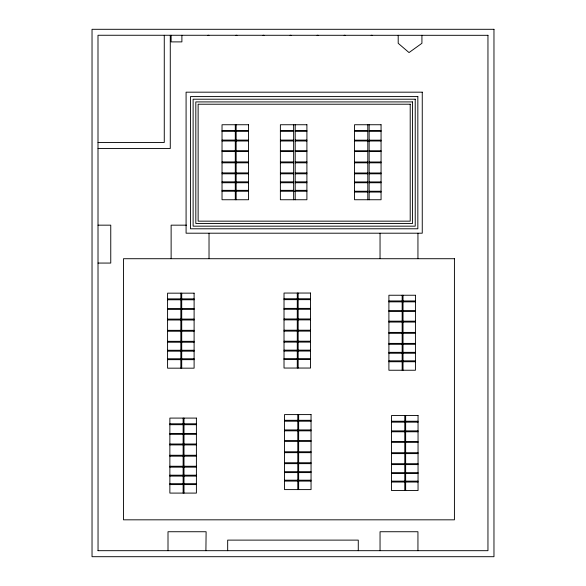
<?xml version="1.0" encoding="UTF-8"?>
<svg xmlns="http://www.w3.org/2000/svg" width="586" height="586" viewBox="0 0 586 586"><rect width="100%" height="100%" fill="white"/><g stroke="black" fill="none" stroke-linecap="round" stroke-linejoin="round"><path stroke-width="0.88" d="M205.906 550.686L206.111 531.736L168.006 531.736L168.006 550.686M487.955 35.314L97.994 35.255L98.045 550.686M222.028 130.458L235.294 130.458M236.158 130.458L248.559 130.458M280.379 130.458L293.637 130.458M295.205 130.458L306.903 130.458M354.537 130.539L367.796 130.539M369.151 130.539L381.061 130.539M222.028 131.352L235.294 131.352M236.158 131.352L248.559 131.352M280.379 131.352L293.637 131.352M295.205 131.352L306.903 131.352M354.537 131.352L367.796 131.352M369.151 131.352L381.061 131.352M222.028 140.091L235.294 140.091M236.158 140.091L248.559 140.091M280.379 140.091L293.637 140.091M295.205 140.091L306.903 140.091M354.537 140.179L367.796 140.179M369.151 140.179L381.061 140.179M222.028 140.992L235.294 140.992M236.158 140.992L248.559 140.992M280.379 140.992L293.637 140.992M295.205 140.992L306.903 140.992M354.537 140.992L381.061 140.992M98.045 142.464L164.27 142.464L164.27 35.314M98.045 148.478L170.277 148.478L170.277 35.314M222.028 150.668L235.294 150.668M236.158 150.668L248.559 150.668M280.379 150.668L293.637 150.668M295.205 150.668L306.903 150.668M354.537 150.756L367.796 150.756M369.151 150.756L381.061 150.756M222.028 151.569L235.294 151.569M236.158 151.569L248.559 151.569M280.379 151.569L293.637 151.569M295.205 151.569L306.903 151.569M354.537 151.569L367.796 151.569M369.151 151.569L381.061 151.569M222.028 161.919L235.294 161.919M236.158 161.919L248.559 161.919M280.379 161.919L293.637 161.919M295.205 161.919L306.903 161.919M354.537 162.007L367.796 162.007M369.151 162.007L381.061 162.007M222.028 162.82L235.294 162.82M236.158 162.82L248.559 162.82M280.379 162.82L293.637 162.82M295.205 162.82L306.903 162.82M354.537 162.82L367.796 162.82M369.151 162.82L381.061 162.82M222.028 172.907L235.294 172.907M236.158 172.907L248.559 172.907M280.379 172.907L293.637 172.907M295.205 172.907L306.903 172.907M354.537 172.995L367.796 172.995M369.151 172.995L381.061 172.995M222.028 173.808L235.294 173.808M236.158 173.808L248.559 173.808M280.379 173.808L293.637 173.808M295.205 173.808L306.903 173.808M354.537 173.808L367.796 173.808M369.151 173.808L381.061 173.808M222.028 181.85L235.294 181.85M236.158 181.85L248.559 181.85M280.379 181.85L293.637 181.85M295.205 181.85L306.903 181.85M354.537 181.938L367.796 181.938M369.151 181.938L381.061 181.938M222.028 182.751L235.294 182.751M236.158 182.751L248.559 182.751M280.379 182.751L293.637 182.751M295.205 182.751L306.903 182.751M354.537 182.751L367.796 182.751M369.151 182.751L381.061 182.751M222.028 190.355L235.294 190.355M236.158 190.355L248.559 190.355M280.379 190.355L293.637 190.355M295.205 190.355L306.903 190.355M222.028 191.248L235.294 191.248M236.158 191.248L248.559 191.248M280.379 191.248L306.903 191.248M354.537 191.248L367.796 191.248M369.151 191.248L381.061 191.248M354.537 192.061L367.796 192.061M369.151 192.061L381.061 192.061M98.045 225.163L110.761 225.163L110.761 263.063L98.045 263.063M186.465 225.163L171.127 225.163L171.127 258.551M284.02 298.757L297.285 298.757M298.157 298.757L310.551 298.757M167.581 298.875L180.84 298.875M181.711 298.875L194.105 298.875M284.02 299.651L297.285 299.651M298.157 299.651L310.551 299.651M167.581 299.776L180.84 299.776M181.711 299.776L194.105 299.776M388.899 300.955L402.164 300.955M403.029 300.955L415.43 300.955M388.899 301.849L402.164 301.849M403.029 301.849L415.43 301.849M284.02 308.39L297.285 308.39M298.157 308.39L310.551 308.39M167.581 308.514L180.84 308.514M181.711 308.514L194.105 308.514M284.02 309.291L297.285 309.291M298.157 309.291L310.551 309.291M167.581 309.408L180.84 309.408M181.711 309.408L194.105 309.408M388.899 310.587L402.164 310.587M403.029 310.587L415.43 310.587M388.899 311.481L402.164 311.481M403.029 311.481L415.43 311.481M284.02 318.967L297.285 318.967M298.157 318.967L310.551 318.967M167.581 319.092L180.84 319.092M181.711 319.092L194.105 319.092M284.02 319.868L297.285 319.868M298.157 319.868L310.551 319.868M167.581 319.985L180.84 319.985M181.711 319.985L194.105 319.985M388.899 321.165L402.164 321.165M403.029 321.165L415.43 321.165M388.899 322.058L402.164 322.058M403.029 322.058L415.43 322.058M284.02 330.218L297.285 330.218M298.157 330.218L310.551 330.218M167.581 330.336L180.84 330.336M181.711 330.336L194.105 330.336M284.02 331.119L297.285 331.119M298.157 331.119L310.551 331.119M167.581 331.237L180.84 331.237M181.711 331.237L194.105 331.237M388.899 332.416L402.164 332.416M403.029 332.416L415.43 332.416M388.899 333.309L402.164 333.309M403.029 333.309L415.43 333.309M284.02 341.206L297.285 341.206M298.157 341.206L310.551 341.206M167.581 341.323L180.84 341.323M181.711 341.323L194.105 341.323M284.02 342.099L297.285 342.099M298.157 342.099L310.551 342.099M167.581 342.224L180.84 342.224M181.711 342.224L194.105 342.224M388.899 343.403L402.164 343.403M403.029 343.403L415.43 343.403M388.899 344.297L402.164 344.297M403.029 344.297L415.43 344.297M284.02 350.15L297.285 350.15M298.157 350.15L310.551 350.15M167.581 350.267L180.84 350.267M181.711 350.267L194.105 350.267M284.02 351.043L297.285 351.043M298.157 351.043L310.551 351.043M167.581 351.168L180.84 351.168M181.711 351.168L194.105 351.168M388.899 352.347L402.164 352.347M403.029 352.347L415.43 352.347M388.899 353.241L402.164 353.241M403.029 353.241L415.43 353.241M284.02 358.647L297.285 358.647M298.157 358.647L310.551 358.647M167.581 358.771L180.84 358.771M181.711 358.771L194.105 358.771M284.02 359.548L297.285 359.548M298.157 359.548L310.551 359.548M167.581 359.665L180.84 359.665M181.711 359.665L194.105 359.665M388.899 360.844L402.164 360.844M403.029 360.844L415.43 360.844M388.899 361.745L402.164 361.745M403.029 361.745L415.43 361.745M284.518 420.301L297.783 420.301M298.648 420.301L311.049 420.301M284.518 421.202L297.783 421.202M298.648 421.202L311.049 421.202M391.514 421.246L404.78 421.246M405.644 421.246L418.045 421.246M391.514 422.147L404.78 422.147M405.644 422.147L418.045 422.147M169.867 423.795L183.132 423.795M183.997 423.795L196.398 423.795M169.867 424.696L183.132 424.696M183.997 424.696L196.398 424.696M284.518 429.941L297.783 429.941M298.648 429.941L311.049 429.941M284.518 430.835L297.783 430.835M298.648 430.835L311.049 430.835M391.514 430.886L404.78 430.886M405.644 430.886L418.045 430.886M391.514 431.779L404.78 431.779M405.644 431.779L418.045 431.779M169.867 433.435L183.132 433.435M183.997 433.435L196.398 433.435M169.867 434.329L183.132 434.329M183.997 434.329L196.398 434.329M284.518 440.518L297.783 440.518M298.648 440.518L311.049 440.518M284.518 441.412L297.783 441.412M298.648 441.412L311.049 441.412M391.514 441.463L404.78 441.463M405.644 441.463L418.045 441.463M391.514 442.357L404.78 442.357M405.644 442.357L418.045 442.357M169.867 444.012L183.132 444.012M183.997 444.012L196.398 444.012M169.867 444.906L183.132 444.906M183.997 444.906L196.398 444.906M284.518 451.769L297.783 451.769M298.648 451.769L311.049 451.769M284.518 452.663L297.783 452.663M298.648 452.663L311.049 452.663M391.514 452.714L404.78 452.714M405.644 452.714L418.045 452.714M391.514 453.608L404.78 453.608M405.644 453.608L418.045 453.608M169.867 455.263L183.132 455.263M183.997 455.263L196.398 455.263M169.867 456.157L183.132 456.157M183.997 456.157L196.398 456.157M284.518 462.75L297.783 462.75M298.648 462.75L311.049 462.75M284.518 463.651L297.783 463.651M298.648 463.651L311.049 463.651M391.514 463.702L404.78 463.702M405.644 463.702L418.045 463.702M391.514 464.595L404.78 464.595M405.644 464.595L418.045 464.595M169.867 466.251L183.132 466.251M183.997 466.251L196.398 466.251M169.867 467.145L183.132 467.145M183.997 467.145L196.398 467.145M284.518 471.693L297.783 471.693M298.648 471.693L311.049 471.693M284.518 472.594L297.783 472.594M298.648 472.594L311.049 472.594M391.514 472.646L404.78 472.646M405.644 472.646L418.045 472.646M391.514 473.539L404.78 473.539M405.644 473.539L418.045 473.539M169.867 475.195L183.132 475.195M183.997 475.195L196.398 475.195M169.867 476.088L183.132 476.088M183.997 476.088L196.398 476.088M284.518 480.198L297.783 480.198M298.648 480.198L311.049 480.198M284.518 481.091L297.783 481.091M298.648 481.091L311.049 481.091M391.514 481.143L404.78 481.143M405.644 481.143L418.045 481.143M391.514 482.036L404.78 482.036M405.644 482.036L418.045 482.036M169.867 483.692L183.132 483.692M183.997 483.692L196.398 483.692M169.867 484.593L183.132 484.593M183.997 484.593L196.398 484.593M97.994 550.686L487.955 550.686L487.955 35.255M421.927 35.314L421.927 43.291L409.028 52.572L398.194 43.291L398.194 35.314M417.943 233.279L417.943 258.551M417.943 550.686L417.943 531.736L380.043 531.736L380.043 550.686M405.644 415.54L405.644 490.541M404.78 415.54L404.78 490.541M403.029 295.241L403.029 370.242M402.164 295.241L402.164 370.242M380.043 233.279L380.043 258.551M372.154 35.314L371.158 35.314M369.151 124.745L369.151 199.745M367.796 124.745L367.796 199.745M358.273 550.686L358.273 540.116L227.676 540.116L227.676 550.686M345.117 35.314L344.121 35.314M318.081 35.314L317.085 35.314M298.648 414.595L298.648 489.596M298.157 293.044L298.157 368.045M297.783 414.595L297.783 489.596M297.285 293.044L297.285 368.045M295.205 124.745L295.205 199.745M293.637 124.745L293.637 199.745M291.044 35.314L290.048 35.314M264.008 35.314L263.011 35.314M236.971 35.314L235.975 35.314M236.158 124.745L236.158 199.745M235.294 124.745L235.294 199.745M209.026 233.279L209.026 258.551M208.931 35.314L207.935 35.314M183.997 418.089L183.997 493.09M183.132 418.089L183.132 493.09M181.894 35.314L181.894 41.892L171.127 41.892L171.127 35.314M181.711 293.168L181.711 368.169M180.84 293.168L180.84 368.169M493.969 29.3L92.031 29.3L92.031 556.7L493.969 556.7L493.969 29.3M422.257 92.178L186.084 92.178L186.084 233.199L422.257 233.199L422.257 92.178M417.84 96.587L190.494 96.587L190.494 228.789L417.84 228.789L417.84 96.587M415.225 99.21L193.116 99.21L193.116 226.167L415.225 226.167L415.225 99.21M412.522 101.913L195.819 101.913L195.819 223.464L412.522 223.464L412.522 101.913M410.207 104.22L198.127 104.22L198.127 221.156L410.207 221.156L410.207 104.22M248.559 124.745L222.028 124.745L222.028 199.745L248.559 199.745L248.559 124.745M306.903 124.745L280.379 124.745L280.379 199.745L306.903 199.745L306.903 124.745M381.061 124.745L354.537 124.745L354.537 199.745L381.061 199.745L381.061 124.745M454.421 258.719L123.499 258.719L123.499 519.826L454.421 519.826L454.421 258.719M194.105 293.168L167.581 293.168L167.581 368.169L194.105 368.169L194.105 293.168M310.551 293.044L284.02 293.044L284.02 368.045L310.551 368.045L310.551 293.044M415.43 295.241L388.899 295.241L388.899 370.242L415.43 370.242L415.43 295.241M311.049 414.595L284.518 414.595L284.518 489.596L311.049 489.596L311.049 414.595M418.045 415.54L391.514 415.54L391.514 490.541L418.045 490.541L418.045 415.54M196.398 418.089L169.867 418.089L169.867 493.09L196.398 493.09L196.398 418.089"/></g></svg>
